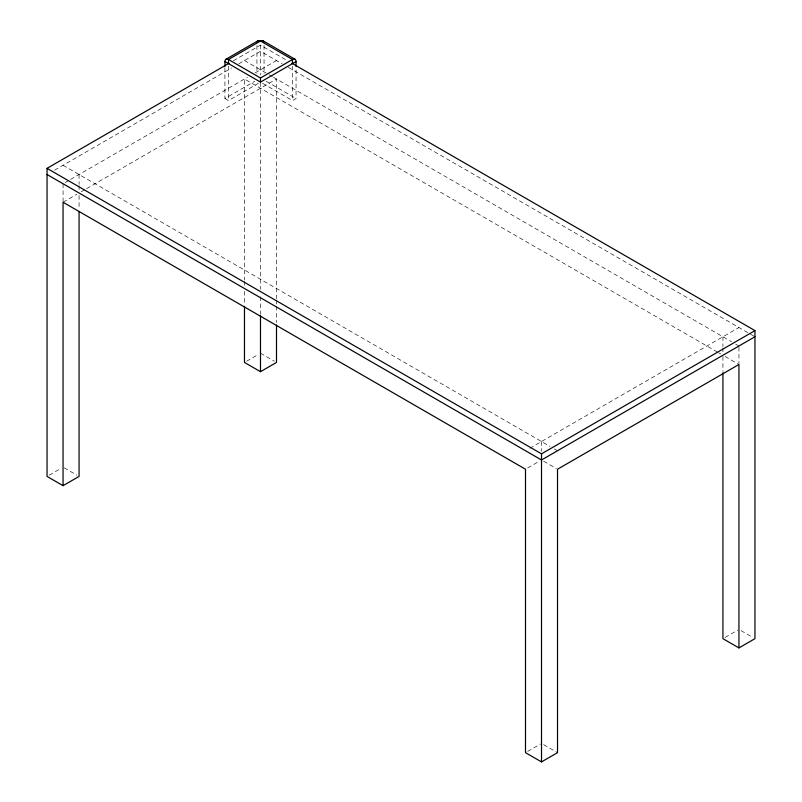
<?xml version="1.0" encoding="UTF-8"?>
<svg xmlns="http://www.w3.org/2000/svg" width="802" height="802" viewBox="0 0 802 802"><rect width="100%" height="100%" fill="white"/><g stroke="black" fill="none" stroke-linecap="round" stroke-linejoin="round"><path stroke-width="0.6" stroke-dasharray="4.01 3.01" d="M233.402 60.762L260.49 45.123L288.239 61.142M54.516 170.204L231.517 68.01M238.816 63.799L260.49 51.288L282.174 63.809M65.193 182.525L69.533 180.019M70.526 179.447L247.527 77.253M255.086 72.892L276.5 60.531M224.911 67.719L224.911 98.526L254.795 81.273M224.911 98.526L228.47 100.581L258.354 83.328M63.057 202.244L76.932 194.234M81.223 191.748L85.543 189.262M86.626 188.64L276.5 79.017L276.5 298.765M262.625 83.328L292.499 100.581L296.058 98.526L296.058 67.719M49.183 475.195L60.922 468.418M246.615 361.211L258.354 354.434M529.771 448.288L738.943 327.527M527.636 467.997L539.375 461.22M527.636 751.424L540.448 744.035M725.068 637.44L737.87 630.051M288.409 67.408L754.953 336.76M244.48 60.531L268.068 74.145M269.151 74.776L272.399 76.651M273.482 77.273L731.474 341.692M735.695 344.128L738.943 346.003M266.184 81.273L296.058 98.526M717.519 352.118L244.48 79.017L244.48 280.038M718.602 352.75L720.767 353.993M725.068 356.479L738.943 364.489M63.057 165.272L550.052 446.433M554.322 448.899L557.52 450.744M543.646 461.22L556.458 468.619M260.49 353.201L274.364 361.211M741.078 630.663L752.817 637.44M64.13 467.797L76.932 475.195M543.646 744.647L557.52 752.657M738.943 347.256L738.943 363.486M722.933 336.76L722.933 346.624M722.933 347.857L722.933 352.78M722.933 356.499L722.933 371.476M541.51 441.511L541.51 451.366M292.499 66.075L292.499 100.581M276.5 300.008L276.5 305.011M276.5 306.254L276.5 322.484M264.048 45.534L264.048 73.884M260.49 45.123L260.49 75.087M260.49 82.606L260.49 289.311M260.49 296.77L260.49 314.364M256.931 45.534L256.931 73.884M244.48 281.281L244.48 286.274M244.48 291.276L244.48 305.011M228.47 66.075L228.47 100.581M79.067 174.515L79.067 184.37M79.067 185.603L79.067 190.535M79.067 195.498L79.067 209.232M63.057 183.758L63.057 201.242"/><path stroke-width="1.2" d="M225.953 59.258L257.973 40.772M79.067 211.728L79.067 476.428L63.057 485.671L47.047 476.428L47.047 168.35L229.071 63.268M224.911 66.486L224.911 61.553A5.033 2.907 60 0 1 228.47 59.508L260.49 77.984L292.499 59.508A5.033 2.907 -60 0 1 296.058 61.553L296.058 66.486M224.911 61.553L260.49 82.095L296.058 61.553M244.48 306.254L244.48 362.444L260.49 371.687L276.5 362.444L276.5 324.98M47.047 168.35L541.51 453.832L754.953 330.604L754.953 638.673L738.943 647.916L722.933 638.673L722.933 372.729M754.953 336.76L541.51 459.987L47.047 174.515M63.057 485.671L63.057 202.244L525.5 469.23L525.5 752.657L541.51 761.9L557.52 752.657L557.52 469.23L738.943 364.489L738.943 647.916M263.006 40.772L295.016 59.258M291.938 63.278L754.953 330.604M541.51 453.832L541.51 761.9M292.499 63.609L292.499 59.508L260.49 41.022A5.033 2.907 60 0 0 257.071 42.025M260.49 77.984L260.49 82.095M260.49 315.497L260.49 371.687M228.47 63.609L228.47 59.508L260.49 41.022A5.033 2.907 -60 0 1 263.908 42.025"/></g></svg>
